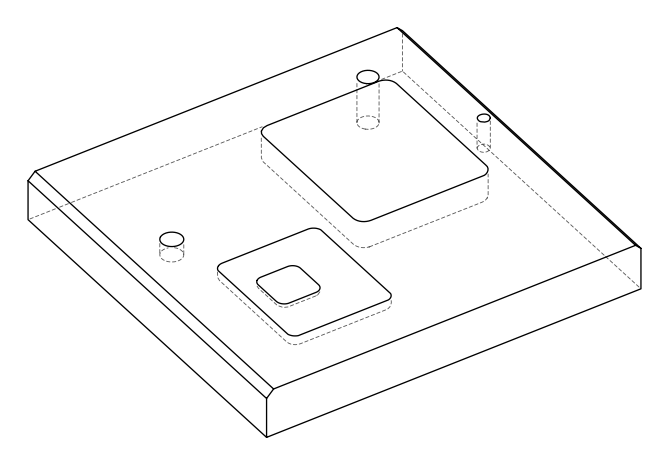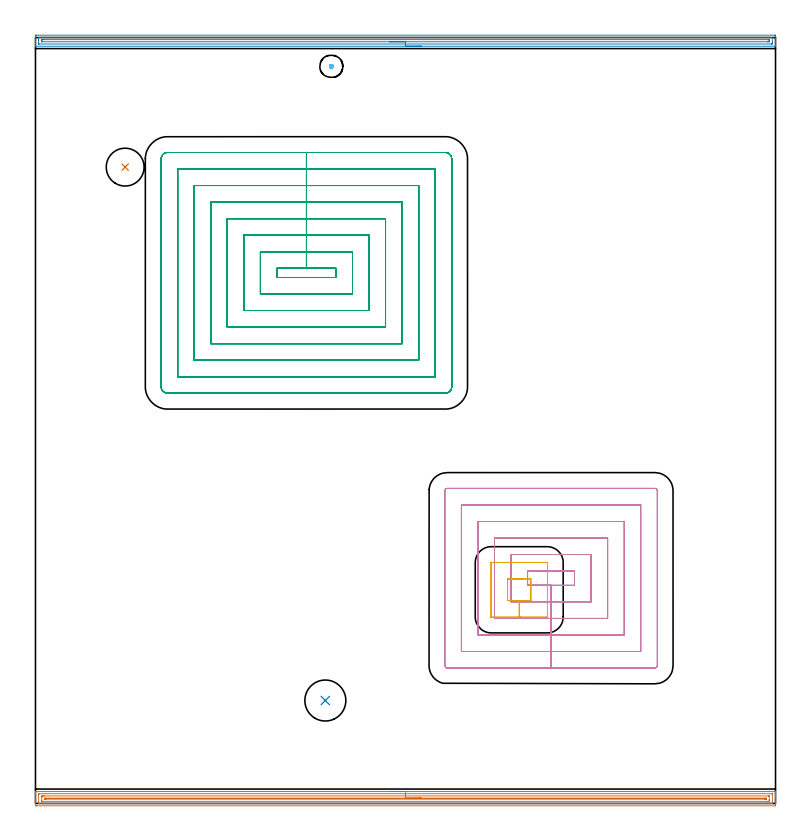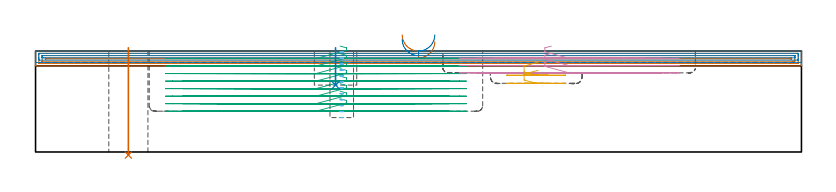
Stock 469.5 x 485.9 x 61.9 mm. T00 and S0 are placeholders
(PLAN: 8 operations, 4 tool changes, 90.4 min)
(1 AREA_MILL | FG_CHAMFER_SURFACE | UGT0205_001 | 15.2 min | 19440 mm3)
(2 AREA_MILL_1 | FG_CHAMFER_SURFACE_1 | UGT0205_001 | 11.45 min | 11501 mm3)
(3 MILL_RECTANGULAR_POCKET | POCKET_RECTANGULAR_STRAIGHT | UGT0201_095 | Follow Part, ap 5, ae 75% | 50.77 min | 1295225 mm3)
(4 MILL_RECTANGULAR_POCKET_1 | POCKET_RECTANGULAR_STRAIGHT_1 | UGT0201_095 | Follow Part, ap 5, ae 75% | 11.02 min | 275125 mm3)
(5 MILL_RECTANGULAR_POCKET_2 | POCKET_RECTANGULAR_STRAIGHT_2 | UGT0201_095 | Follow Part, ap 5, ae 75% | 1.09 min | 18637 mm3)
(6 MILL_BLIND_HOLE_FROM_SOLID_MATERIAL | STEP1POCKET | NXT0201_011 | Spiral | 0.55 min | 6643 mm3)
(7 INDEXABLE_INSERT_DRILL_THROUGH_HOLE_FROM_SOLID | STEP1HOLE | NXT0302_019 | 0.26 min | 27981 mm3)
(8 INDEXABLE_INSERT_DRILL_BLIND_HOLE_FROM_SOLID | STEP1POCKET_1 | UGT0302_005 | 0.09 min | 11055 mm3)
(TOOL UGT0205_001 | Chamfer Mill 20 x 3 x 45 deg. | D20 FL50 Z2)
(TOOL UGT0201_095 | End mill 20 mm | D20 R3 FL38 Z4)
(TOOL NXT0201_011 | ENDMILL 12mm [2P460-1200-NA 1630] | D12 FL38 Z6)
(TOOL NXT0302_019 | Index. Insert Drill 24mm [880-D2400L25-05] | D24 PA176 FL120 Z2)
(TOOL UGT0302_005 | Indexable Insert Drill 26mm | D26 PA180 FL50 Z2)
(OP 1 AREA_MILL)
G17 G21 G94 G90
T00 M6
G54
G17 G0 G90 X224.75 Y7.6 S1061 M3
G43 Z71.9 H0
G94 G1 X224.788 Z71.028 F250.
X224.902 Z70.163
X225.091 Z69.312
X225.353 Z68.48
X225.687 Z67.674
X226.09 Z66.9
X226.558 Z66.164
X227.09 Z65.472
X227.679 Z64.829
X228.322 Z64.239
X229.014 Z63.708
X229.75 Z63.24
X230.524 Z62.837
X231.33 Z62.503
X232.162 Z62.241
X233.014 Z62.052
X233.878 Z61.938
X234.75 Z61.9
X469.325
X469.49 Y7.597 Z61.888
X469.494 Y7.56 Z61.851
X469.5 Y7.168 Z61.468
Y6.856 Z61.156
Y6.16 Z60.455
Y4.924 Z59.22
Y4.383 Z58.677
Y3.765 Z58.06
Y-0.949 Z53.349
X469.498 Y-1.221 Z53.077
X469.49 Y-1.492 Z52.806
X469.218 Y-1.499 Z52.799
X0.622 Y-1.5 Z52.8
X0.28 Y-1.497 Z52.802
X0.01 Y-1.492 Z52.806
X0. Y-1.219 Z53.078
Y4.383 Z58.677
Y5.812 Z60.108
Y6.16 Z60.455
Y6.856 Z61.156
Y7.168 Z61.468
X0.006 Y7.56 Z61.851
X0.01 Y7.597 Z61.888
X0.175 Y7.6 Z61.9
X234.75
Y6.186 Z60.486
X467.066 Y6.185 Z60.485
X467.091 Y6.184 Z60.484
X467.49 Y6.16 Z60.46
X467.499 Y5.755 Z60.055
X467.5 Y0.829 Z55.129
X467.499 Y0.423 Z54.723
X467.49 Y-0.06 Z54.24
X467.116 Y-0.085 Z54.215
X462.607 Y-0.086 Z54.214
X2.435 Y-0.085 Z54.215
X2.409
X2.01 Y-0.06 Z54.24
X2.001 Y0.345 Z54.645
X2. Y5.271 Z59.571
X2.001 Y5.677 Z59.977
X2.01 Y6.16 Z60.46
X2.384 Y6.185 Z60.485
X6.894 Y6.186 Z60.486
X234.75
Y4.771 Z59.071
X465.304
X465.434 Y4.77 Z59.07
X465.48 Y4.767 Z59.067
X465.486 Y4.766 Z59.066
X465.49 Y4.754 Z59.054
X465.495 Y4.708 Z59.008
X465.499 Y4.578 Z58.878
X465.5 Y2.411 Z56.711
X465.499 Y1.717 Z56.017
X465.497 Y1.525 Z55.825
X465.489 Y1.335 Z55.635
X465.304 Y1.333 Z55.633
X464.8 Y1.33 Z55.63
X464.41 Y1.329 Z55.629
X463.907 Y1.328 Z55.628
X4.196 Y1.329 Z55.629
X4.066 Y1.33 Z55.63
X4.02 Y1.333 Z55.633
X4.014 Y1.334 Z55.634
X4.01 Y1.346 Z55.646
X4.005 Y1.392 Z55.692
X4.001 Y1.522 Z55.822
X4. Y3.689 Z57.989
X4.001 Y4.383 Z58.683
X4.003 Y4.575 Z58.875
X4.011 Y4.764 Z59.064
X4.196 Y4.767 Z59.067
X4.7 Y4.77 Z59.07
X5.09 Y4.771 Z59.071
X5.593
X234.75
Y3.357 Z57.657
X462.761
X463.379 Y3.355 Z57.655
X463.48 Y3.352 Z57.652
X463.49 Y3.35 Z57.65
X463.494 Y3.343 Z57.643
X463.498 Y3.317 Z57.617
X463.499 Y3.264 Z57.564
X463.5 Y3.05 Z57.35
X463.499 Y2.836 Z57.136
X463.498 Y2.783 Z57.083
X463.494 Y2.757 Z57.057
X463.49 Y2.75 Z57.05
X463.48 Y2.748 Z57.048
X463.377 Y2.744 Z57.044
X462.761 Y2.743 Z57.043
X462.623
X6.739
X6.121 Y2.745 Z57.045
X6.02 Y2.748 Z57.048
X6.01 Y2.75 Z57.05
X6.006 Y2.757 Z57.057
X6.002 Y2.783 Z57.083
X6.001 Y2.836 Z57.136
X6. Y3.05 Z57.35
X6.001 Y3.264 Z57.564
X6.002 Y3.317 Z57.617
X6.006 Y3.343 Z57.643
X6.01 Y3.35 Z57.65
X6.02 Y3.352 Z57.652
X6.122 Y3.356 Z57.656
X8.664 Y3.357 Z57.657
X234.75
X235.622 Z57.695
X236.486 Z57.809
X237.338 Z57.998
X238.17 Z58.26
X238.976 Z58.594
X239.75 Z58.997
X240.486 Z59.466
X241.178 Z59.997
X241.821 Z60.586
X242.41 Z61.229
X242.942 Z61.922
X243.41 Z62.657
X243.813 Z63.431
X244.147 Z64.237
X244.409 Z65.069
X244.598 Z65.921
X244.712 Z66.786
X244.75 Z67.657
G0 Z71.9
M5
M2
(OP 2 AREA_MILL_1)
G17 G21 G94 G90
T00 M6
G54
G17 G0 G90 X244.75 Y480.4 S1061 M3
G43 Z71.9 H0
G94 G1 X244.712 Z71.028 F250.
X244.598 Z70.163
X244.409 Z69.312
X244.147 Z68.48
X243.813 Z67.674
X243.41 Z66.9
X242.942 Z66.164
X242.41 Z65.472
X241.821 Z64.829
X241.178 Z64.24
X240.486 Z63.708
X239.75 Z63.24
X238.976 Z62.837
X238.17 Z62.503
X237.338 Z62.241
X236.486 Z62.052
X235.622 Z61.938
X234.75 Z61.9
X0.175
X0.01 Y480.402 Z61.888
X0.002 Y480.563 Z61.729
X0. Y480.731 Z61.569
Y481.013 Z61.287
Y481.702 Z60.593
Y482.925 Z59.372
Y483.46 Z58.834
Y484.072 Z58.223
Y486.71 Z55.587
X0.003 Y486.978 Z55.319
X0.01 Y487.392 Z54.905
X0.197 Y487.396 Z54.902
X0.622 Y487.4 Z54.9
X468.878 Y487.399 Z54.901
X469.303 Y487.396 Z54.902
X469.49 Y487.392 Z54.905
X469.5 Y486.978 Z55.319
Y483.46 Z58.834
Y482.925 Z59.372
Y482.581 Z59.715
Y482.046 Z60.25
Y481.702 Z60.593
Y481.013 Z61.287
Y480.731 Z61.569
X469.498 Y480.563 Z61.729
X469.49 Y480.402 Z61.888
X469.325 Y480.4 Z61.9
X234.75
Y481.814 Z60.486
X2.294 Y481.815 Z60.485
X2.044 Y481.82 Z60.48
X2.018 Y481.821 Z60.479
X2.01 Y481.833 Z60.467
X2.004 Y481.867 Z60.433
X2.002 Y481.899 Z60.401
X2. Y482.104 Z60.196
Y482.581 Z59.719
Y484.34 Z57.96
Y484.742 Z57.558
X2.003 Y485.219 Z57.081
X2.009 Y485.613 Z56.687
X2.029 Y485.979 Z56.321
X2.409 Y485.984 Z56.316
X2.524 Y485.985 Z56.315
X467.206
X467.456 Y485.98 Z56.32
X467.482 Y485.979 Z56.321
X467.49 Y485.967 Z56.333
X467.496 Y485.933 Z56.367
X467.498 Y485.901 Z56.399
X467.5 Y485.696 Z56.604
Y485.219 Z57.081
Y483.46 Z58.84
Y483.058 Z59.242
X467.497 Y482.581 Z59.719
X467.491 Y482.187 Z60.113
X467.471 Y481.821 Z60.479
X467.091 Y481.816 Z60.484
X466.976 Y481.815 Z60.485
X234.75 Y481.814 Z60.486
Y483.228 Z59.072
X4.196 Y483.229 Z59.071
X4.118 Y483.23 Z59.07
X4.056 Y483.233 Z59.067
X4.021 Y483.235 Z59.065
X4.01 Y483.268 Z59.032
X4.005 Y483.46 Z58.84
X4.001 Y483.652 Z58.648
X4.002 Y484.34 Z57.96
X4.004 Y484.529 Z57.771
X4.009 Y484.557 Z57.743
X4.023 Y484.565 Z57.735
X4.079 Y484.567 Z57.733
X4.196 Y484.569 Z57.731
X4.854 Y484.571 Z57.729
X5.09 Y484.572 Z57.728
X465.304 Y484.571 Z57.729
X465.382 Y484.57 Z57.73
X465.444 Y484.567 Z57.733
X465.479 Y484.565 Z57.735
X465.49 Y484.532 Z57.768
X465.495 Y484.34 Z57.96
X465.499 Y484.148 Z58.152
X465.498 Y483.46 Z58.84
X465.496 Y483.271 Z59.029
X465.491 Y483.243 Z59.057
X465.477 Y483.235 Z59.065
X465.421 Y483.233 Z59.067
X465.304 Y483.231 Z59.069
X464.646 Y483.229 Z59.071
X464.41 Y483.228 Z59.072
X234.75
X233.878 Z59.11
X233.014 Z59.223
X232.162 Z59.412
X231.33 Z59.675
X230.524 Z60.008
X229.75 Z60.411
X229.014 Z60.88
X228.322 Z61.411
X227.679 Z62.
X227.09 Z62.644
X226.558 Z63.336
X226.09 Z64.072
X225.687 Z64.845
X225.353 Z65.651
X225.091 Z66.483
X224.902 Z67.335
X224.788 Z68.2
X224.75 Z69.072
G0 Z71.9
M5
M2
(OP 3 MILL_RECTANGULAR_POCKET)
G17 G21 G94 G90
T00 M6
G54
G17 G0 G90 X186.69 Y333.7 S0 M3
G43 Z71.9 H0
Z64.9
G94 G1 X190.6 Z63.852 F250.
Y339.5 Z62.298
X171.9 Z57.287
X153.2 F500.
Y333.7
X190.6
Y339.5
X171.9
Y350.
X142.7
Y323.2
X201.1
Y350.
X171.9
Y360.5
X132.2
Y312.7
X211.6
Y360.5
X171.9
Y371.
X121.7
Y302.2
X222.1
Y371.
X171.9
Y381.5
X111.2
Y291.7
X232.6
Y381.5
X171.9
Y392.
X100.7
Y281.2
X243.1
Y392.
X171.9
Y402.5
X90.2
Y270.7
X253.6
Y402.5
X171.9
Y413.
X83.9
G3 X79.7 Y408.8 R4.2
G1 Y264.4
G3 X83.9 Y260.2 R4.2
G1 X259.9
G3 X264.1 Y264.4 R4.2
G1 Y408.8
G3 X259.9 Y413. R4.2
G1 X171.9
X170.9
G0 X186.69 Y333.7 Z60.287
G1 X190.6 Z59.24 F250.
Y339.5 Z57.686
X171.9 Z52.675
X153.2 F500.
Y333.7
X190.6
Y339.5
X171.9
Y350.
X142.7
Y323.2
X201.1
Y350.
X171.9
Y360.5
X132.2
Y312.7
X211.6
Y360.5
X171.9
Y371.
X121.7
Y302.2
X222.1
Y371.
X171.9
Y381.5
X111.2
Y291.7
X232.6
Y381.5
X171.9
Y392.
X100.7
Y281.2
X243.1
Y392.
X171.9
Y402.5
X90.2
Y270.7
X253.6
Y402.5
X171.9
Y413.
X83.9
G3 X79.7 Y408.8 R4.2
G1 Y264.4
G3 X83.9 Y260.2 R4.2
G1 X259.9
G3 X264.1 Y264.4 R4.2
G1 Y408.8
G3 X259.9 Y413. R4.2
G1 X171.9
X170.9
G0 X186.69 Y333.7 Z55.675
G1 X190.6 Z54.627 F250.
Y339.5 Z53.073
X171.9 Z48.062
X153.2 F500.
Y333.7
X190.6
Y339.5
X171.9
Y350.
X142.7
Y323.2
X201.1
Y350.
X171.9
Y360.5
X132.2
Y312.7
X211.6
Y360.5
X171.9
Y371.
X121.7
Y302.2
X222.1
Y371.
X171.9
Y381.5
X111.2
Y291.7
X232.6
Y381.5
X171.9
Y392.
X100.7
Y281.2
X243.1
Y392.
X171.9
Y402.5
X90.2
Y270.7
X253.6
Y402.5
X171.9
Y413.
X83.9
G3 X79.7 Y408.8 R4.2
G1 Y264.4
G3 X83.9 Y260.2 R4.2
G1 X259.9
G3 X264.1 Y264.4 R4.2
G1 Y408.8
G3 X259.9 Y413. R4.2
G1 X171.9
X170.9
G0 X186.69 Y333.7 Z51.062
G1 X190.6 Z50.015 F250.
Y339.5 Z48.461
X171.9 Z43.45
X153.2 F500.
Y333.7
X190.6
Y339.5
X171.9
Y350.
X142.7
Y323.2
X201.1
Y350.
X171.9
Y360.5
X132.2
Y312.7
X211.6
Y360.5
X171.9
Y371.
X121.7
Y302.2
X222.1
Y371.
X171.9
Y381.5
X111.2
Y291.7
X232.6
Y381.5
X171.9
Y392.
X100.7
Y281.2
X243.1
Y392.
X171.9
Y402.5
X90.2
Y270.7
X253.6
Y402.5
X171.9
Y413.
X83.9
G3 X79.7 Y408.8 R4.2
G1 Y264.4
G3 X83.9 Y260.2 R4.2
G1 X259.9
G3 X264.1 Y264.4 R4.2
G1 Y408.8
G3 X259.9 Y413. R4.2
G1 X171.9
X170.9
G0 X186.69 Y333.7 Z46.45
G1 X190.6 Z45.402 F250.
Y339.5 Z43.848
X171.9 Z38.837
X153.2 F500.
Y333.7
X190.6
Y339.5
X171.9
Y350.
X142.7
Y323.2
X201.1
Y350.
X171.9
Y360.5
X132.2
Y312.7
X211.6
Y360.5
X171.9
Y371.
X121.7
Y302.2
X222.1
Y371.
X171.9
Y381.5
X111.2
Y291.7
X232.6
Y381.5
X171.9
Y392.
X100.7
Y281.2
X243.1
Y392.
X171.9
Y402.5
X90.2
Y270.7
X253.6
Y402.5
X171.9
Y413.
X83.9
G3 X79.7 Y408.8 R4.2
G1 Y264.4
G3 X83.9 Y260.2 R4.2
G1 X259.9
G3 X264.1 Y264.4 R4.2
G1 Y408.8
G3 X259.9 Y413. R4.2
G1 X171.9
X170.9
G0 X186.69 Y333.7 Z41.837
G1 X190.6 Z40.79 F250.
Y339.5 Z39.236
X171.9 Z34.225
X153.2 F500.
Y333.7
X190.6
Y339.5
X171.9
Y350.
X142.7
Y323.2
X201.1
Y350.
X171.9
Y360.5
X132.2
Y312.7
X211.6
Y360.5
X171.9
Y371.
X121.7
Y302.2
X222.1
Y371.
X171.9
Y381.5
X111.2
Y291.7
X232.6
Y381.5
X171.9
Y392.
X100.7
Y281.2
X243.1
Y392.
X171.9
Y402.5
X90.2
Y270.7
X253.6
Y402.5
X171.9
Y413.
X83.9
G3 X79.7 Y408.8 R4.2
G1 Y264.4
G3 X83.9 Y260.2 R4.2
G1 X259.9
G3 X264.1 Y264.4 R4.2
G1 Y408.8
G3 X259.9 Y413. R4.2
G1 X171.9
X170.9
G0 X186.69 Y333.7 Z37.225
G1 X190.6 Z36.177 F250.
Y339.5 Z34.623
X171.9 Z29.612
X153.2 F500.
Y333.7
X190.6
Y339.5
X171.9
Y350.
X142.7
Y323.2
X201.1
Y350.
X171.9
Y360.5
X132.2
Y312.7
X211.6
Y360.5
X171.9
Y371.
X121.7
Y302.2
X222.1
Y371.
X171.9
Y381.5
X111.2
Y291.7
X232.6
Y381.5
X171.9
Y392.
X100.7
Y281.2
X243.1
Y392.
X171.9
Y402.5
X90.2
Y270.7
X253.6
Y402.5
X171.9
Y413.
X83.9
G3 X79.7 Y408.8 R4.2
G1 Y264.4
G3 X83.9 Y260.2 R4.2
G1 X259.9
G3 X264.1 Y264.4 R4.2
G1 Y408.8
G3 X259.9 Y413. R4.2
G1 X171.9
X170.9
G0 X186.69 Y333.7 Z32.612
G1 X190.6 Z31.565 F250.
Y339.5 Z30.011
X171.9 Z25.
X153.2 F500.
Y333.7
X190.6
Y339.5
X171.9
Y350.
X142.7
Y323.2
X201.1
Y350.
X171.9
Y360.5
X132.2
Y312.7
X211.6
Y360.5
X171.9
Y371.
X121.7
Y302.2
X222.1
Y371.
X171.9
Y381.5
X111.2
Y291.7
X232.6
Y381.5
X171.9
Y392.
X100.7
Y281.2
X243.1
Y392.
X171.9
Y402.5
X90.2
Y270.7
X253.6
Y402.5
X171.9
Y413.
X83.9
G3 X79.7 Y408.8 R4.2
G1 Y264.4
G3 X83.9 Y260.2 R4.2
G1 X259.9
G3 X264.1 Y264.4 R4.2
G1 Y408.8
G3 X259.9 Y413. R4.2
G1 X171.9
X170.9
G0 Z71.9
M5
M2
(OP 4 MILL_RECTANGULAR_POCKET_1)
G17 G21 G94 G90
T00 M6
G54
G17 G0 G90 X316.166 Y147.4 S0 M3
G43 Z71.9 H0
Z64.9
G94 G1 X312.2 Z63.837 F250.
Y138.4 Z61.426
X327.1 Z57.433
X342. F500.
Y147.4
X312.2
Y138.4
X327.1
Y127.9
X352.5
Y157.9
X301.7
Y127.9
X327.1
Y117.4
X363.
Y168.4
X291.2
Y117.4
X327.1
Y106.9
X373.5
Y178.9
X280.7
Y106.9
X327.1
Y96.4
X384.
Y189.4
X270.2
Y96.4
X327.1
Y85.9
X392.9
G3 X394.5 Y87.5 R1.6
G1 Y198.3
G3 X392.9 Y199.9 R1.6
G1 X261.3
G3 X259.7 Y198.3 R1.6
G1 Y87.5
G3 X261.3 Y85.9 R1.6
G1 X327.1
X328.1
G0 X316.166 Y147.4 Z60.433
G1 X312.2 Z59.371 F250.
Y138.4 Z56.959
X327.1 Z52.967
X342. F500.
Y147.4
X312.2
Y138.4
X327.1
Y127.9
X352.5
Y157.9
X301.7
Y127.9
X327.1
Y117.4
X363.
Y168.4
X291.2
Y117.4
X327.1
Y106.9
X373.5
Y178.9
X280.7
Y106.9
X327.1
Y96.4
X384.
Y189.4
X270.2
Y96.4
X327.1
Y85.9
X392.9
G3 X394.5 Y87.5 R1.6
G1 Y198.3
G3 X392.9 Y199.9 R1.6
G1 X261.3
G3 X259.7 Y198.3 R1.6
G1 Y87.5
G3 X261.3 Y85.9 R1.6
G1 X327.1
X328.1
G0 X316.166 Y147.4 Z55.967
G1 X312.2 Z54.904 F250.
Y138.4 Z52.492
X327.1 Z48.5
X342. F500.
Y147.4
X312.2
Y138.4
X327.1
Y127.9
X352.5
Y157.9
X301.7
Y127.9
X327.1
Y117.4
X363.
Y168.4
X291.2
Y117.4
X327.1
Y106.9
X373.5
Y178.9
X280.7
Y106.9
X327.1
Y96.4
X384.
Y189.4
X270.2
Y96.4
X327.1
Y85.9
X392.9
G3 X394.5 Y87.5 R1.6
G1 Y198.3
G3 X392.9 Y199.9 R1.6
G1 X261.3
G3 X259.7 Y198.3 R1.6
G1 Y87.5
G3 X261.3 Y85.9 R1.6
G1 X327.1
X328.1
G0 Z71.9
M5
M2
(OP 5 MILL_RECTANGULAR_POCKET_2)
G17 G21 G94 G90
T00 M6
G54
G17 G0 G90 X308.07 Y142.4 S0 M3
G43 Z71.9 H0
Z55.
G94 G1 X299.5 Z52.704 F250.
Y128.7 Z49.033
X306.9 Z47.05
X314.3 F500.
Y142.4
X299.5
Y128.7
X306.9
Y118.2
X324.7
X324.755 Y118.205
X324.795 Y118.245
X324.8 Y118.3
Y152.8
X324.795 Y152.855
X324.755 Y152.895
X324.7 Y152.9
X289.1
X289.045 Y152.895
X289.005 Y152.855
X289. Y152.8
Y118.3
X289.005 Y118.245
X289.045 Y118.205
X289.1 Y118.2
X306.9
X307.9
G0 X308.07 Y142.4 Z50.05
G1 X299.5 Z47.754 F250.
Y128.7 Z44.083
X306.9 Z42.1
X314.3 F500.
Y142.4
X299.5
Y128.7
X306.9
Y118.2
X324.7
X324.755 Y118.205
X324.795 Y118.245
X324.8 Y118.3
Y152.8
X324.795 Y152.855
X324.755 Y152.895
X324.7 Y152.9
X289.1
X289.045 Y152.895
X289.005 Y152.855
X289. Y152.8
Y118.3
X289.005 Y118.245
X289.045 Y118.205
X289.1 Y118.2
X306.9
X307.9
G0 Z71.9
M5
M2
(OP 6 MILL_BLIND_HOLE_FROM_SOLID_MATERIAL)
G17 G21 G94 G90
T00 M6
G54
G17 G0 G90 X187.7 Y467.6 S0 M3
G43 Z71.9 H1
Z61.25
G94 G3 X188.3 Y468.2 R0.6 F250.
X187.7 Y468.8 R0.6
X186.5 Y467.6 R1.2
X187.7 Y468.8 R-1.2
X187.1 Y468.2 R0.6
X187.7 Y467.6 R0.6
G0 Z57.6
G3 X188.3 Y468.2 R0.6
X187.7 Y468.8 R0.6
X186.5 Y467.6 R1.2
X187.7 Y468.8 R-1.2
X187.1 Y468.2 R0.6
X187.7 Y467.6 R0.6
G0 Z53.95
G3 X188.3 Y468.2 R0.6
X187.7 Y468.8 R0.6
X186.5 Y467.6 R1.2
X187.7 Y468.8 R-1.2
X187.1 Y468.2 R0.6
X187.7 Y467.6 R0.6
G0 Z50.3
G3 X188.3 Y468.2 R0.6
X187.7 Y468.8 R0.6
X186.5 Y467.6 R1.2
X187.7 Y468.8 R-1.2
X187.1 Y468.2 R0.6
X187.7 Y467.6 R0.6
G0 Z46.65
G3 X188.3 Y468.2 R0.6
X187.7 Y468.8 R0.6
X186.5 Y467.6 R1.2
X187.7 Y468.8 R-1.2
X187.1 Y468.2 R0.6
X187.7 Y467.6 R0.6
G0 Z43.
G3 X188.3 Y468.2 R0.6
X187.7 Y468.8 R0.6
X186.5 Y467.6 R1.2
X187.7 Y468.8 R-1.2
X187.1 Y468.2 R0.6
X187.7 Y467.6 R0.6
G0 Z39.35
G3 X188.3 Y468.2 R0.6
X187.7 Y468.8 R0.6
X186.5 Y467.6 R1.2
X187.7 Y468.8 R-1.2
X187.1 Y468.2 R0.6
X187.7 Y467.6 R0.6
G0 Z35.7
G3 X188.3 Y468.2 R0.6
X187.7 Y468.8 R0.6
X186.5 Y467.6 R1.2
X187.7 Y468.8 R-1.2
X187.1 Y468.2 R0.6
X187.7 Y467.6 R0.6
G0 Z32.05
G3 X188.3 Y468.2 R0.6
X187.7 Y468.8 R0.6
X186.5 Y467.6 R1.2
X187.7 Y468.8 R-1.2
X187.1 Y468.2 R0.6
X187.7 Y467.6 R0.6
G0 Z28.4
G3 X188.3 Y468.2 R0.6
X187.7 Y468.8 R0.6
X186.5 Y467.6 R1.2
X187.7 Y468.8 R-1.2
X187.1 Y468.2 R0.6
X187.7 Y467.6 R0.6
G0 Z24.75
G3 X188.3 Y468.2 R0.6
X187.7 Y468.8 R0.6
X186.5 Y467.6 R1.2
X187.7 Y468.8 R-1.2
X187.1 Y468.2 R0.6
X187.7 Y467.6 R0.6
G0 Z21.1
G3 X188.3 Y468.2 R0.6
X187.7 Y468.8 R0.6
X186.5 Y467.6 R1.2
X187.7 Y468.8 R-1.2
X187.1 Y468.2 R0.6
X187.7 Y467.6 R0.6
G0 Z71.9
M5
M2
(OP 7 INDEXABLE_INSERT_DRILL_THROUGH_HOLE_FROM_SOLID)
G17 G21 G94 G90
T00 M6
G54
G17 G0 G90 X56.9 Y403.7 S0 M3
G43 Z71.9 H1
G94 G81 G98 Z-1.919 F250. R63.9
G80
M5
M2
(OP 8 INDEXABLE_INSERT_DRILL_BLIND_HOLE_FROM_SOLID)
G17 G21 G94 G90
T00 M6
G54
G17 G0 G90 X183.9 Y65.3 S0 M3
G43 Z71.9 H0
G94 G81 G98 Z41. F250. R63.9
G80
M5
M2
